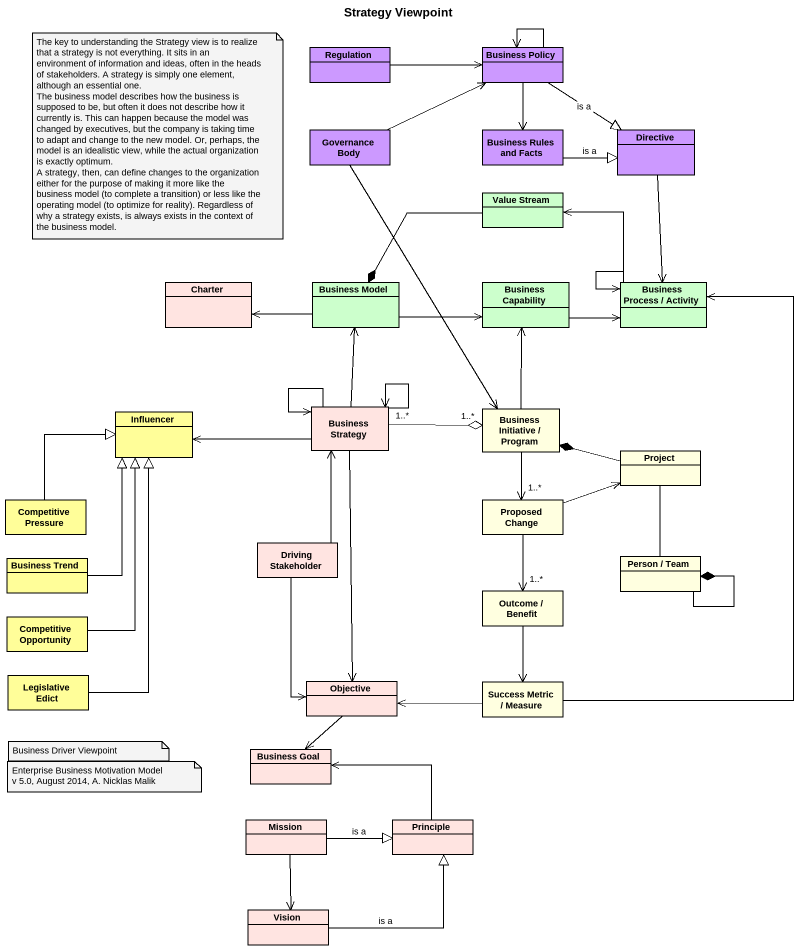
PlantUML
@startuml
title Strategy Viewpoint
hide circle
hide empty members
class Regulation #CC99FF
class "Business Policy" as Business_Policy #CC99FF
class "Governance Body" as Governance_Body #CC99FF
class "Business Rules and Facts" as Business_Rules_and_Facts #CC99FF
class Directive #CC99FF
class "Value Stream" as Value_Stream #CCFFCC
class Charter #FFE4E1
class "Business Model" as Business_Model #CCFFCC
class "Business Capability" as Business_Capability #CCFFCC
class "Business Process / Activity" as Business_Process_Activity #CCFFCC
class Influencer #FFFE99
class "Business Strategy" as Business_Strategy #FFE4E1
class "Business Initiative / Program" as Business_Initiative_Program #FFFFE0
class Project #FFFFE0
class "Competitive Pressure" as Competitive_Pressure #FFFE99
class "Proposed Change" as Proposed_Change #FFFFE0
class "Business Trend" as Business_Trend #FFFE99
class "Driving Stakeholder" as Driving_Stakeholder #FFE4E1
class "Person / Team" as Person_Team #FFFFE0
class "Outcome / Benefit" as Outcome_Benefit #FFFFE0
class "Competitive Opportunity" as Competitive_Opportunity #FFFE99
class "Legislative Edict" as Legislative_Edict #FFFE99
class Objective #FFE4E1
class "Success Metric / Measure" as Success_Metric_Measure #FFFFE0
class "Business Goal" as Business_Goal #FFE4E1
class Mission #FFE4E1
class Principle #FFE4E1
class Vision #FFE4E1
Regulation -right-> Business_Policy
Business_Policy --> Business_Policy
Business_Policy --> Business_Rules_and_Facts
Business_Policy --|> Directive : is a
Governance_Body -right-> Business_Policy
Governance_Body --> Business_Initiative_Program
Business_Rules_and_Facts -right-|> Directive : is a
Directive --> Business_Process_Activity
Value_Stream -left-* Business_Model
Business_Model -left-> Charter
Business_Model -right-> Business_Capability
Business_Capability -right-> Business_Process_Activity
Business_Process_Activity -up-> Value_Stream
Business_Process_Activity --> Business_Process_Activity
Business_Strategy -up-> Business_Model
Business_Strategy -left-> Influencer
Business_Strategy --> Business_Strategy
Business_Strategy --> Business_Strategy
Business_Strategy "1..*" -right-o "1..*" Business_Initiative_Program
Business_Strategy --> Objective
Business_Initiative_Program -up-> Business_Capability
Business_Initiative_Program --> "1..*" Proposed_Change
Project -left-* Business_Initiative_Program
Competitive_Pressure -up-|> Influencer
Proposed_Change -right-> Project
Proposed_Change --> "1..*" Outcome_Benefit
Business_Trend -up-|> Influencer
Driving_Stakeholder -up-> Business_Strategy
Driving_Stakeholder --> Objective
Person_Team -up- Project
Person_Team --* Person_Team
Outcome_Benefit --> Success_Metric_Measure
Competitive_Opportunity -up-|> Influencer
Legislative_Edict -up-|> Influencer
Objective --> Business_Goal
Success_Metric_Measure -up-> Business_Process_Activity
Success_Metric_Measure -left-> Objective
Mission -right-|> Principle : is a
Mission --> Vision
Principle -left-> Business_Goal
Vision -up-|> Principle : is a
note as N1
  The key to understanding the Strategy view is to realize that a strategy is not everything. It sits in an environment of information and ideas, often in the heads of stakeholders. A strategy is simply one element, although an essential one.
  The business model describes how the business is supposed to be, but often it does not describe how it currently is. This can happen because the model was changed by executives, but the company is taking time to adapt and change to the new model. Or, perhaps, the model is an idealistic view, while the actual organization is exactly optimum.
  A strategy, then, can define changes to the organization either for the purpose of making it more like the business model (to complete a transition) or less like the operating model (to optimize for reality). Regardless of why a strategy exists, is always exists in the context of the business model.
end note
note as N2
  Enterprise Business Motivation Model
  v 5.0, August 2014, A. Nicklas Malik
end note
note as N3
  Business Driver Viewpoint
end note
@enduml
